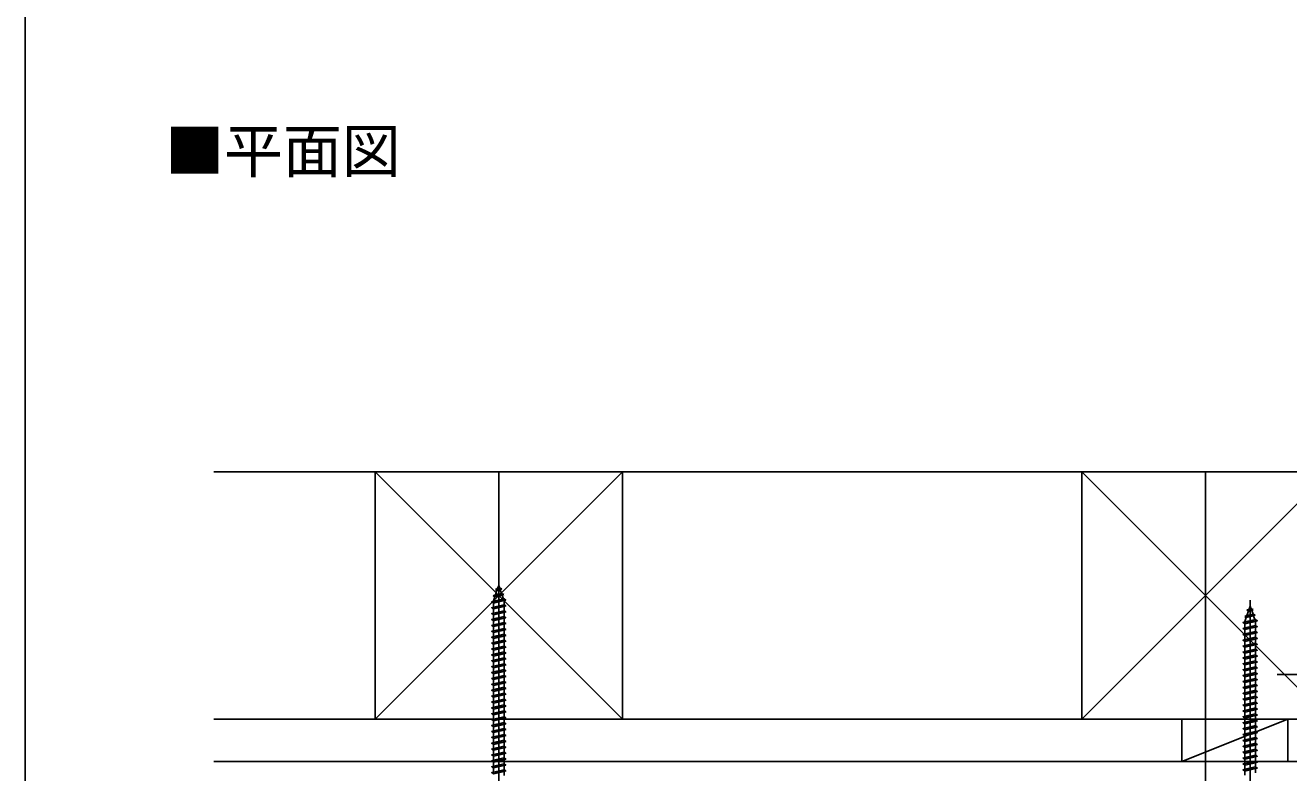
# Model space of a CAD drawing. Units: millimetres, scale not verified. Extents: x -875 to 875, y -1304 to 1297.
# Drawn here: x -875 to -339, y -331 to -14 of the extents above; entities that cross this region are included whole.
import ezdxf
from ezdxf.enums import TextEntityAlignment as Align

# ---------------------------------------------------------------- set-up
doc = ezdxf.new("R2010")
doc.units = ezdxf.units.MM
doc.header["$LTSCALE"] = 8
for name, color, linetype in [('0-1_USER1', 3, 'Continuous'), ('0-4_YKK_12', 2, 'Continuous'), ('0-5_YKK_13', 4, 'Continuous'), ('0-7_YKK_ZWAK', 7, 'Continuous'), ('0-8_YSS_K', 3, 'Continuous')]:
    doc.layers.add(name, color=color, linetype=linetype)
doc.styles.add('ＭＳ ゴシック', font='')
doc.styles.get('ＭＳ ゴシック').set_extended_font_data('MS Gothic')

msp = doc.modelspace()

# ---------------------------------------------------------------- linework, layer by layer
at = {"layer": '0-4_YKK_12'}
for p, q in [((-674, -203.5), (-674, -995)), ((-374, -203.5), (-374, -911.5))]:
    msp.add_line(p, q, dxfattribs=at)
at = {"layer": '0-5_YKK_13'}
for p, q in [((-674.466, -253.054), (-674, -251.7)), ((-674, -368.2), (-674, -249.199)), ((-674, -251.7), (-673.6, -252.861)), ((-676.313, -256.114), (-671.878, -255.56)), ((-676.313, -256.114), (-675.398, -255.761)), ((-676.313, -256.114), (-675.678, -256.573)), ((-676.25, -258.234), (-675.678, -256.573)), ((-676.25, -258.45), (-671.75, -257.45)), ((-675.678, -256.573), (-672.561, -255.88)), ((-675.414, -253.502), (-674.466, -253.054)), ((-675.414, -253.502), (-672.703, -253.163)), ((-675.414, -253.502), (-674.746, -253.866)), ((-675.398, -255.761), (-674.746, -253.866)), ((-675.398, -255.761), (-672.801, -255.183)), ((-674.746, -253.866), (-673.36, -253.558)), ((-674.466, -253.054), (-673.6, -252.861)), ((-672.703, -253.163), (-673.6, -252.861)), ((-672.703, -253.163), (-673.36, -253.558)), ((-673.36, -253.558), (-672.801, -255.183)), ((-671.878, -255.56), (-672.801, -255.183)), ((-671.878, -255.56), (-672.561, -255.88)), ((-672.561, -255.88), (-672.001, -257.506)), ((-677, -258.7), (-671, -257.95)), ((-677, -261.2), (-671, -260.45)), ((-676.25, -258.45), (-676.25, -258.234)), ((-676.25, -260.95), (-676.25, -259.2)), ((-676.25, -260.95), (-671.75, -259.95)), ((-676.25, -263.45), (-676.25, -261.7)), ((-676.25, -263.45), (-671.75, -262.45)), ((-671.761, -258.202), (-671.75, -258.234)), ((-671.75, -258.234), (-671.75, -259.95)), ((-671.75, -260.7), (-671.75, -262.45)), ((-356.414, -262.302), (-355.466, -261.854)), ((-356.414, -262.302), (-353.703, -261.963)), ((-356.414, -262.302), (-355.746, -262.666)), ((-356.398, -264.561), (-355.746, -262.666)), ((-355.746, -262.666), (-354.36, -262.358)), ((-355.466, -261.854), (-355, -260.5)), ((-355.466, -261.854), (-354.6, -261.661)), ((-355, -357), (-355, -258)), ((-355, -260.5), (-354.6, -261.661)), ((-353.703, -261.963), (-354.6, -261.661)), ((-353.703, -261.963), (-354.36, -262.358)), ((-354.36, -262.358), (-353.801, -263.983)), ((-677, -263.7), (-671, -262.95)), ((-677, -266.2), (-671, -265.45)), ((-677, -268.7), (-671, -267.95)), ((-676.25, -265.95), (-676.25, -264.2)), ((-676.25, -265.95), (-671.75, -264.95)), ((-676.25, -268.45), (-676.25, -266.7)), ((-676.25, -268.45), (-671.75, -267.45)), ((-671.75, -263.2), (-671.75, -264.95)), ((-671.75, -265.7), (-671.75, -267.45)), ((-358, -267.5), (-352, -266.75)), ((-357.313, -264.914), (-352.878, -264.36)), ((-357.313, -264.914), (-356.398, -264.561)), ((-357.313, -264.914), (-356.678, -265.373)), ((-357.25, -267.034), (-356.678, -265.373)), ((-357.25, -267.25), (-352.75, -266.25)), ((-357.25, -267.25), (-357.25, -267.034)), ((-357.25, -269.75), (-357.25, -268)), ((-356.678, -265.373), (-353.561, -264.68)), ((-356.398, -264.561), (-353.801, -263.983)), ((-352.878, -264.36), (-353.801, -263.983)), ((-352.878, -264.36), (-353.561, -264.68)), ((-353.561, -264.68), (-353.001, -266.306)), ((-352.761, -267.002), (-352.75, -267.034)), ((-352.75, -267.034), (-352.75, -268.75)), ((-677, -271.2), (-671, -270.45)), ((-677, -273.7), (-671, -272.95)), ((-676.25, -270.95), (-676.25, -269.2)), ((-676.25, -270.95), (-671.75, -269.95)), ((-676.25, -273.45), (-676.25, -271.7)), ((-676.25, -273.45), (-671.75, -272.45)), ((-671.75, -268.2), (-671.75, -269.95)), ((-671.75, -270.7), (-671.75, -272.45)), ((-671.75, -273.2), (-671.75, -274.95)), ((-358, -270), (-352, -269.25)), ((-358, -272.5), (-352, -271.75)), ((-357.25, -269.75), (-352.75, -268.75)), ((-357.25, -272.25), (-357.25, -270.5)), ((-357.25, -272.25), (-352.75, -271.25)), ((-357.25, -274.75), (-357.25, -273)), ((-352.75, -269.5), (-352.75, -271.25)), ((-352.75, -272), (-352.75, -273.75)), ((-677, -276.2), (-671, -275.45)), ((-677, -278.7), (-671, -277.95)), ((-676.25, -275.95), (-676.25, -274.2)), ((-676.25, -275.95), (-671.75, -274.95)), ((-676.25, -278.45), (-676.25, -276.7)), ((-676.25, -278.45), (-671.75, -277.45)), ((-671.75, -275.7), (-671.75, -277.45)), ((-671.75, -278.2), (-671.75, -279.95)), ((-358, -275), (-352, -274.25)), ((-358, -277.5), (-352, -276.75)), ((-357.25, -274.75), (-352.75, -273.75)), ((-357.25, -277.25), (-357.25, -275.5)), ((-357.25, -277.25), (-352.75, -276.25)), ((-357.25, -279.75), (-352.75, -278.75)), ((-352.75, -274.5), (-352.75, -276.25)), ((-352.75, -277), (-352.75, -278.75)), ((-677, -281.2), (-671, -280.45)), ((-677, -283.7), (-671, -282.95)), ((-676.25, -280.95), (-676.25, -279.2)), ((-676.25, -280.95), (-671.75, -279.95)), ((-676.25, -283.45), (-676.25, -281.7)), ((-676.25, -283.45), (-671.75, -282.45)), ((-676.25, -285.95), (-676.25, -284.2)), ((-671.75, -280.7), (-671.75, -282.45)), ((-671.75, -283.2), (-671.75, -284.95)), ((-358, -280), (-352, -279.25)), ((-358, -282.5), (-352, -281.75)), ((-358, -285), (-352, -284.25)), ((-357.25, -282.25), (-357.25, -280.5)), ((-357.25, -282.25), (-352.75, -281.25)), ((-357.25, -284.75), (-352.75, -283.75)), ((-352.75, -279.5), (-352.75, -281.25)), ((-352.75, -282), (-352.75, -283.75)), ((-677, -286.2), (-671, -285.45)), ((-677, -288.7), (-671, -287.95)), ((-676.25, -285.95), (-671.75, -284.95)), ((-676.25, -288.45), (-676.25, -286.7)), ((-676.25, -288.45), (-671.75, -287.45)), ((-671.75, -285.7), (-671.75, -287.45)), ((-671.75, -288.2), (-671.75, -289.95)), ((-358, -287.5), (-352, -286.75)), ((-358, -290), (-352, -289.25)), ((-357.25, -287.25), (-357.25, -285.5)), ((-357.25, -287.25), (-352.75, -286.25)), ((-357.25, -289.75), (-357.25, -288)), ((-357.25, -289.75), (-352.75, -288.75)), ((-352.75, -284.5), (-352.75, -286.25)), ((-352.75, -287), (-352.75, -288.75)), ((-352.75, -289.5), (-352.75, -291.25)), ((-293.5, -289.504), (-343.5, -289.504)), ((-677, -291.2), (-671, -290.45)), ((-677, -293.7), (-671, -292.95)), ((-676.25, -290.95), (-671.75, -289.95)), ((-676.25, -293.45), (-676.25, -291.7)), ((-676.25, -293.45), (-671.75, -292.45)), ((-676.25, -295.95), (-671.75, -294.95)), ((-671.75, -290.7), (-671.75, -292.45)), ((-671.75, -293.2), (-671.75, -294.95)), ((-358, -292.5), (-352, -291.75)), ((-358, -295), (-352, -294.25)), ((-357.25, -292.25), (-357.25, -290.5)), ((-357.25, -292.25), (-352.75, -291.25)), ((-357.25, -294.75), (-357.25, -293)), ((-357.25, -294.75), (-352.75, -293.75)), ((-352.75, -292), (-352.75, -293.75)), ((-352.75, -294.5), (-352.75, -296.25)), ((-677, -296.2), (-671, -295.45)), ((-677, -298.7), (-671, -297.95)), ((-676.25, -298.45), (-676.25, -296.7)), ((-676.25, -298.45), (-671.75, -297.45)), ((-676.25, -300.95), (-676.25, -299.2)), ((-676.25, -300.95), (-671.75, -299.95)), ((-671.75, -295.7), (-671.75, -297.45)), ((-671.75, -298.2), (-671.75, -299.95)), ((-358, -297.5), (-352, -296.75)), ((-358, -300), (-352, -299.25)), ((-357.25, -297.25), (-357.25, -295.5)), ((-357.25, -297.25), (-352.75, -296.25)), ((-357.25, -299.75), (-357.25, -298)), ((-357.25, -299.75), (-352.75, -298.75)), ((-352.75, -297), (-352.75, -298.75)), ((-352.75, -299.5), (-352.75, -301.25)), ((-677, -301.2), (-671, -300.45)), ((-677, -303.7), (-671, -302.95)), ((-677, -306.2), (-671, -305.45)), ((-676.25, -303.45), (-676.25, -301.7)), ((-676.25, -303.45), (-671.75, -302.45)), ((-676.25, -305.95), (-676.25, -304.2)), ((-676.25, -305.95), (-671.75, -304.95)), ((-671.75, -300.7), (-671.75, -302.45)), ((-671.75, -303.2), (-671.75, -304.95)), ((-671.75, -305.7), (-671.75, -307.45)), ((-358, -302.5), (-352, -301.75)), ((-358, -305), (-352, -304.25)), ((-357.25, -302.25), (-357.25, -300.5)), ((-357.25, -302.25), (-352.75, -301.25)), ((-357.25, -304.75), (-352.75, -303.75)), ((-357.25, -307.25), (-357.25, -305.5)), ((-352.75, -302), (-352.75, -303.75)), ((-352.75, -304.5), (-352.75, -306.25)), ((-677, -308.7), (-671, -307.95)), ((-677, -311.2), (-671, -310.45)), ((-676.25, -308.45), (-676.25, -306.7)), ((-676.25, -308.45), (-671.75, -307.45)), ((-676.25, -310.95), (-676.25, -309.2)), ((-676.25, -310.95), (-671.75, -309.95)), ((-671.75, -308.2), (-671.75, -309.95)), ((-671.75, -310.7), (-671.75, -312.45)), ((-358, -307.5), (-352, -306.75)), ((-358, -310), (-352, -309.25)), ((-357.25, -307.25), (-352.75, -306.25)), ((-357.25, -309.75), (-352.75, -308.75)), ((-357.25, -312.25), (-357.25, -310.5)), ((-352.75, -307), (-352.75, -308.75)), ((-352.75, -309.5), (-352.75, -311.25)), ((-677, -313.7), (-671, -312.95)), ((-677, -316.2), (-671, -315.45)), ((-676.25, -313.45), (-676.25, -311.7)), ((-676.25, -313.45), (-671.75, -312.45)), ((-676.25, -315.95), (-671.75, -314.95)), ((-671.75, -313.2), (-671.75, -314.95)), ((-671.75, -315.7), (-671.75, -317.45)), ((-358, -312.5), (-352, -311.75)), ((-358, -315), (-352, -314.25)), ((-357.25, -312.25), (-352.75, -311.25)), ((-357.25, -314.75), (-357.25, -313)), ((-357.25, -314.75), (-352.75, -313.75)), ((-357.25, -317.25), (-357.25, -315.5)), ((-357.25, -317.25), (-352.75, -316.25)), ((-352.75, -312), (-352.75, -313.75)), ((-352.75, -314.5), (-352.75, -316.25)), ((-677, -318.7), (-671, -317.95)), ((-677, -321.2), (-671, -320.45)), ((-676.25, -318.45), (-676.25, -316.7)), ((-676.25, -318.45), (-671.75, -317.45)), ((-676.25, -320.95), (-671.75, -319.95)), ((-676.25, -323.45), (-676.25, -321.7)), ((-671.75, -318.2), (-671.75, -319.95)), ((-671.75, -320.7), (-671.75, -322.45)), ((-358, -317.5), (-352, -316.75)), ((-358, -320), (-352, -319.25)), ((-358, -322.5), (-352, -321.75)), ((-357.25, -319.75), (-357.25, -318)), ((-357.25, -319.75), (-352.75, -318.75)), ((-357.25, -322.25), (-357.25, -320.5)), ((-357.25, -322.25), (-352.75, -321.25)), ((-352.75, -317), (-352.75, -318.75)), ((-352.75, -319.5), (-352.75, -321.25)), ((-677, -323.7), (-671, -322.95)), ((-677, -326.2), (-671, -325.45)), ((-676.25, -323.45), (-671.75, -322.45)), ((-676.25, -325.95), (-676.25, -324.2)), ((-676.25, -325.95), (-671.75, -324.95)), ((-676.25, -328.45), (-676.25, -326.7)), ((-671.75, -323.2), (-671.75, -324.95)), ((-671.75, -325.7), (-671.75, -327.45)), ((-358, -325), (-352, -324.25)), ((-358, -327.5), (-352, -326.75)), ((-357.25, -324.75), (-357.25, -323)), ((-357.25, -324.75), (-352.75, -323.75)), ((-357.25, -327.25), (-357.25, -325.5)), ((-357.25, -327.25), (-352.75, -326.25)), ((-352.75, -322), (-352.75, -323.75)), ((-352.75, -324.5), (-352.75, -326.25)), ((-352.75, -327), (-352.75, -328.75)), ((-677, -328.7), (-671, -327.95)), ((-677, -331.2), (-671, -330.45)), ((-676.25, -328.45), (-671.75, -327.45)), ((-676.25, -330.95), (-676.25, -329.2)), ((-676.25, -330.95), (-671.75, -329.95)), ((-671.75, -328.2), (-671.75, -329.95)), ((-671.75, -330.7), (-671.75, -332.45)), ((-358, -330), (-352, -329.25)), ((-357.25, -329.75), (-357.25, -328)), ((-357.25, -329.75), (-352.75, -328.75)), ((-357.25, -332.25), (-357.25, -330.5)), ((-352.75, -329.5), (-352.75, -331.25))]:
    msp.add_line(p, q, dxfattribs=at)
for points in [[(-676.25, -259.2), (-671.75, -258.2), (-671, -257.95), (-671.75, -257.45)], [(-676.25, -259.2), (-677, -258.7), (-676.25, -258.45)], [(-676.25, -261.7), (-677, -261.2), (-676.25, -260.95)], [(-676.25, -261.7), (-671.75, -260.7), (-671, -260.45), (-671.75, -259.95)], [(-676.25, -264.2), (-671.75, -263.2), (-671, -262.95), (-671.75, -262.45)], [(-676.25, -264.2), (-677, -263.7), (-676.25, -263.45)], [(-676.25, -266.7), (-677, -266.2), (-676.25, -265.95)], [(-676.25, -266.7), (-671.75, -265.7), (-671, -265.45), (-671.75, -264.95)], [(-676.25, -269.2), (-671.75, -268.2), (-671, -267.95), (-671.75, -267.45)], [(-357.25, -268), (-358, -267.5), (-357.25, -267.25)], [(-357.25, -268), (-352.75, -267), (-352, -266.75), (-352.75, -266.25)], [(-676.25, -269.2), (-677, -268.7), (-676.25, -268.45)], [(-676.25, -271.7), (-677, -271.2), (-676.25, -270.95)], [(-676.25, -274.2), (-677, -273.7), (-676.25, -273.45)], [(-676.25, -271.7), (-671.75, -270.7), (-671, -270.45), (-671.75, -269.95)], [(-676.25, -274.2), (-671.75, -273.2), (-671, -272.95), (-671.75, -272.45)], [(-357.25, -270.5), (-358, -270), (-357.25, -269.75)], [(-357.25, -273), (-358, -272.5), (-357.25, -272.25)], [(-357.25, -270.5), (-352.75, -269.5), (-352, -269.25), (-352.75, -268.75)], [(-357.25, -273), (-352.75, -272), (-352, -271.75), (-352.75, -271.25)], [(-676.25, -276.7), (-677, -276.2), (-676.25, -275.95)], [(-676.25, -279.2), (-677, -278.7), (-676.25, -278.45)], [(-676.25, -276.7), (-671.75, -275.7), (-671, -275.45), (-671.75, -274.95)], [(-676.25, -279.2), (-671.75, -278.2), (-671, -277.95), (-671.75, -277.45)], [(-357.25, -275.5), (-358, -275), (-357.25, -274.75)], [(-357.25, -279.75), (-357.25, -278), (-358, -277.5), (-357.25, -277.25)], [(-357.25, -275.5), (-352.75, -274.5), (-352, -274.25), (-352.75, -273.75)], [(-357.25, -278), (-352.75, -277), (-352, -276.75), (-352.75, -276.25)], [(-357.25, -280.5), (-352.75, -279.5), (-352, -279.25), (-352.75, -278.75)], [(-676.25, -281.7), (-677, -281.2), (-676.25, -280.95)], [(-676.25, -284.2), (-677, -283.7), (-676.25, -283.45)], [(-676.25, -281.7), (-671.75, -280.7), (-671, -280.45), (-671.75, -279.95)], [(-676.25, -284.2), (-671.75, -283.2), (-671, -282.95), (-671.75, -282.45)], [(-357.25, -280.5), (-358, -280), (-357.25, -279.75)], [(-357.25, -284.75), (-357.25, -283), (-358, -282.5), (-357.25, -282.25)], [(-357.25, -283), (-352.75, -282), (-352, -281.75), (-352.75, -281.25)], [(-357.25, -285.5), (-352.75, -284.5), (-352, -284.25), (-352.75, -283.75)], [(-676.25, -286.7), (-677, -286.2), (-676.25, -285.95)], [(-676.25, -290.95), (-676.25, -289.2), (-677, -288.7), (-676.25, -288.45)], [(-676.25, -286.7), (-671.75, -285.7), (-671, -285.45), (-671.75, -284.95)], [(-676.25, -289.2), (-671.75, -288.2), (-671, -287.95), (-671.75, -287.45)], [(-357.25, -285.5), (-358, -285), (-357.25, -284.75)], [(-357.25, -288), (-358, -287.5), (-357.25, -287.25)], [(-357.25, -288), (-352.75, -287), (-352, -286.75), (-352.75, -286.25)], [(-357.25, -290.5), (-352.75, -289.5), (-352, -289.25), (-352.75, -288.75)], [(-676.25, -291.7), (-677, -291.2), (-676.25, -290.95)], [(-676.25, -295.95), (-676.25, -294.2), (-677, -293.7), (-676.25, -293.45)], [(-676.25, -291.7), (-671.75, -290.7), (-671, -290.45), (-671.75, -289.95)], [(-676.25, -294.2), (-671.75, -293.2), (-671, -292.95), (-671.75, -292.45)], [(-676.25, -296.7), (-671.75, -295.7), (-671, -295.45), (-671.75, -294.95)], [(-357.25, -290.5), (-358, -290), (-357.25, -289.75)], [(-357.25, -293), (-358, -292.5), (-357.25, -292.25)], [(-357.25, -295.5), (-358, -295), (-357.25, -294.75)], [(-357.25, -293), (-352.75, -292), (-352, -291.75), (-352.75, -291.25)], [(-357.25, -295.5), (-352.75, -294.5), (-352, -294.25), (-352.75, -293.75)], [(-676.25, -296.7), (-677, -296.2), (-676.25, -295.95)], [(-676.25, -299.2), (-677, -298.7), (-676.25, -298.45)], [(-676.25, -299.2), (-671.75, -298.2), (-671, -297.95), (-671.75, -297.45)], [(-676.25, -301.7), (-671.75, -300.7), (-671, -300.45), (-671.75, -299.95)], [(-357.25, -298), (-358, -297.5), (-357.25, -297.25)], [(-357.25, -300.5), (-358, -300), (-357.25, -299.75)], [(-357.25, -298), (-352.75, -297), (-352, -296.75), (-352.75, -296.25)], [(-357.25, -300.5), (-352.75, -299.5), (-352, -299.25), (-352.75, -298.75)], [(-676.25, -301.7), (-677, -301.2), (-676.25, -300.95)], [(-676.25, -304.2), (-677, -303.7), (-676.25, -303.45)], [(-676.25, -304.2), (-671.75, -303.2), (-671, -302.95), (-671.75, -302.45)], [(-676.25, -306.7), (-671.75, -305.7), (-671, -305.45), (-671.75, -304.95)], [(-357.25, -304.75), (-357.25, -303), (-358, -302.5), (-357.25, -302.25)], [(-357.25, -305.5), (-358, -305), (-357.25, -304.75)], [(-357.25, -303), (-352.75, -302), (-352, -301.75), (-352.75, -301.25)], [(-357.25, -305.5), (-352.75, -304.5), (-352, -304.25), (-352.75, -303.75)], [(-676.25, -306.7), (-677, -306.2), (-676.25, -305.95)], [(-676.25, -309.2), (-677, -308.7), (-676.25, -308.45)], [(-676.25, -311.7), (-677, -311.2), (-676.25, -310.95)], [(-676.25, -309.2), (-671.75, -308.2), (-671, -307.95), (-671.75, -307.45)], [(-676.25, -311.7), (-671.75, -310.7), (-671, -310.45), (-671.75, -309.95)], [(-357.25, -309.75), (-357.25, -308), (-358, -307.5), (-357.25, -307.25)], [(-357.25, -310.5), (-358, -310), (-357.25, -309.75)], [(-357.25, -308), (-352.75, -307), (-352, -306.75), (-352.75, -306.25)], [(-357.25, -310.5), (-352.75, -309.5), (-352, -309.25), (-352.75, -308.75)], [(-676.25, -315.95), (-676.25, -314.2), (-677, -313.7), (-676.25, -313.45)], [(-676.25, -316.7), (-677, -316.2), (-676.25, -315.95)], [(-676.25, -314.2), (-671.75, -313.2), (-671, -312.95), (-671.75, -312.45)], [(-676.25, -316.7), (-671.75, -315.7), (-671, -315.45), (-671.75, -314.95)], [(-357.25, -313), (-358, -312.5), (-357.25, -312.25)], [(-357.25, -315.5), (-358, -315), (-357.25, -314.75)], [(-357.25, -313), (-352.75, -312), (-352, -311.75), (-352.75, -311.25)], [(-357.25, -315.5), (-352.75, -314.5), (-352, -314.25), (-352.75, -313.75)], [(-357.25, -318), (-352.75, -317), (-352, -316.75), (-352.75, -316.25)], [(-676.25, -320.95), (-676.25, -319.2), (-677, -318.7), (-676.25, -318.45)], [(-676.25, -321.7), (-677, -321.2), (-676.25, -320.95)], [(-676.25, -319.2), (-671.75, -318.2), (-671, -317.95), (-671.75, -317.45)], [(-676.25, -321.7), (-671.75, -320.7), (-671, -320.45), (-671.75, -319.95)], [(-357.25, -318), (-358, -317.5), (-357.25, -317.25)], [(-357.25, -320.5), (-358, -320), (-357.25, -319.75)], [(-357.25, -320.5), (-352.75, -319.5), (-352, -319.25), (-352.75, -318.75)], [(-357.25, -323), (-352.75, -322), (-352, -321.75), (-352.75, -321.25)], [(-676.25, -324.2), (-677, -323.7), (-676.25, -323.45)], [(-676.25, -326.7), (-677, -326.2), (-676.25, -325.95)], [(-676.25, -324.2), (-671.75, -323.2), (-671, -322.95), (-671.75, -322.45)], [(-676.25, -326.7), (-671.75, -325.7), (-671, -325.45), (-671.75, -324.95)], [(-357.25, -323), (-358, -322.5), (-357.25, -322.25)], [(-357.25, -325.5), (-358, -325), (-357.25, -324.75)], [(-357.25, -325.5), (-352.75, -324.5), (-352, -324.25), (-352.75, -323.75)], [(-357.25, -328), (-352.75, -327), (-352, -326.75), (-352.75, -326.25)], [(-676.25, -329.2), (-677, -328.7), (-676.25, -328.45)], [(-676.25, -331.7), (-677, -331.2), (-676.25, -330.95)], [(-676.25, -329.2), (-671.75, -328.2), (-671, -327.95), (-671.75, -327.45)], [(-676.25, -331.7), (-671.75, -330.7), (-671, -330.45), (-671.75, -329.95)], [(-357.25, -328), (-358, -327.5), (-357.25, -327.25)], [(-357.25, -330.5), (-358, -330), (-357.25, -329.75)], [(-357.25, -330.5), (-352.75, -329.5), (-352, -329.25), (-352.75, -328.75)]]:
    msp.add_lwpolyline(points, dxfattribs=at)
at = {"layer": '0-7_YKK_ZWAK'}
msp.add_line((-875, 1246.5), (-875, -1303.5), dxfattribs=at)
at = {"layer": '0-8_YSS_K'}
for p, q in [((-309, -203.5), (-795, -203.5)), ((-726.5, -203.5), (-621.5, -308.5)), ((-621.5, -203.5), (-726.5, -308.5)), ((-426.5, -203.5), (-321.5, -308.5)), ((-321.5, -203.5), (-426.5, -308.5)), ((-309, -308.5), (-795, -308.5)), ((-339, -308.5), (-384, -326.5)), ((-339, -326.5), (-339, -308.5)), ((-795, -326.5), (-311.4, -326.5)), ((-339, -326.5), (-384, -326.5))]:
    msp.add_line(p, q, dxfattribs=at)
for points in [[(-726.5, -308.5), (-621.5, -308.5), (-621.5, -203.5), (-726.5, -203.5)], [(-426.5, -308.5), (-321.5, -308.5), (-321.5, -203.5), (-426.5, -203.5)]]:
    msp.add_lwpolyline(points, close=True, dxfattribs=at)
msp.add_lwpolyline([(-384, -326.5), (-384, -308.5), (-339, -308.5)], dxfattribs=at)

# ---------------------------------------------------------------- texts
at = {"layer": '0-1_USER1', "style": 'ＭＳ ゴシック'}
msp.add_text('■平面図', height=18.33, dxfattribs=at).set_placement((-815.606, -82.035), align=Align.BOTTOM_LEFT)

doc.saveas('drawing.dxf')
